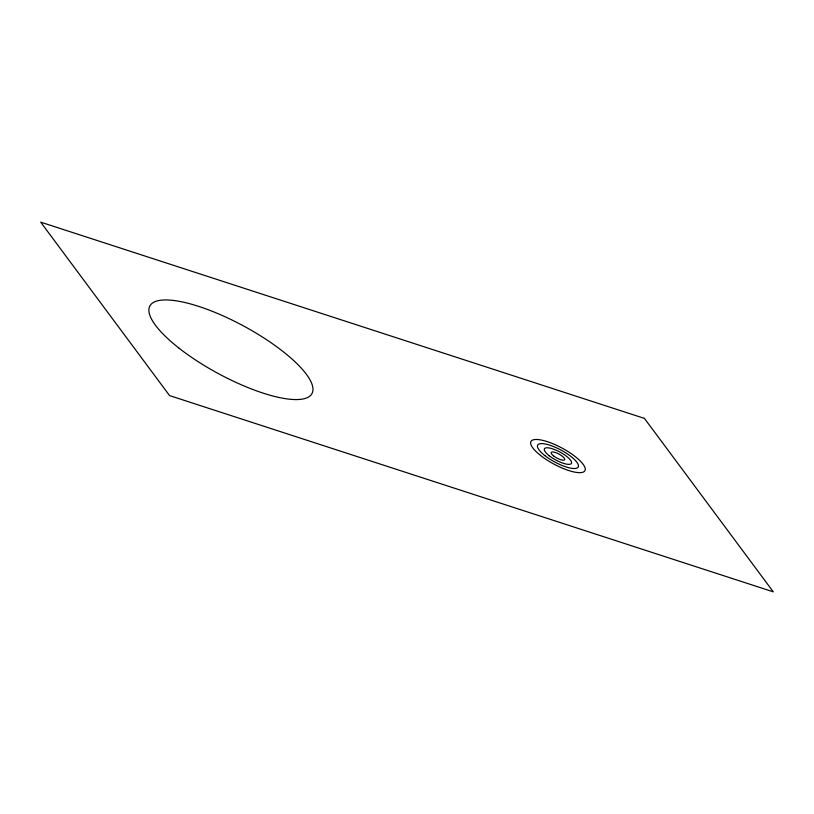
<?xml version="1.0" encoding="UTF-8"?>
<svg xmlns="http://www.w3.org/2000/svg" width="814" height="814" viewBox="0 0 814 814"><rect width="100%" height="100%" fill="white"/><g stroke="black" fill="none" stroke-linecap="round" stroke-linejoin="round"><path stroke-width="1.22" d="M644.434 418.406L40.7 222.151L169.566 395.594L773.3 591.849L644.434 418.406M178.592 347.822A92.135 26.943 28.4 0 0 311.813 393.844A92.135 26.943 28.4 0 0 202.32 307.611A92.135 26.943 28.4 0 0 178.592 347.822M553.571 455.901A7.682 2.249 28.4 0 0 564.672 459.737A7.682 2.249 28.4 0 0 555.555 452.553A7.682 2.249 28.4 0 0 553.571 455.901M549.216 455.738A15.354 4.487 28.4 0 0 571.418 463.41A15.354 4.487 28.4 0 0 553.174 449.043A15.354 4.487 28.4 0 0 549.216 455.738M544.851 455.575A23.036 6.736 28.4 0 0 578.164 467.083A23.036 6.736 28.4 0 0 550.783 445.523A23.036 6.736 28.4 0 0 544.851 455.575M540.496 455.413A30.708 8.985 28.4 0 0 584.9 470.757A30.708 8.985 28.4 0 0 548.402 442.012A30.708 8.985 28.4 0 0 540.496 455.413"/></g></svg>
